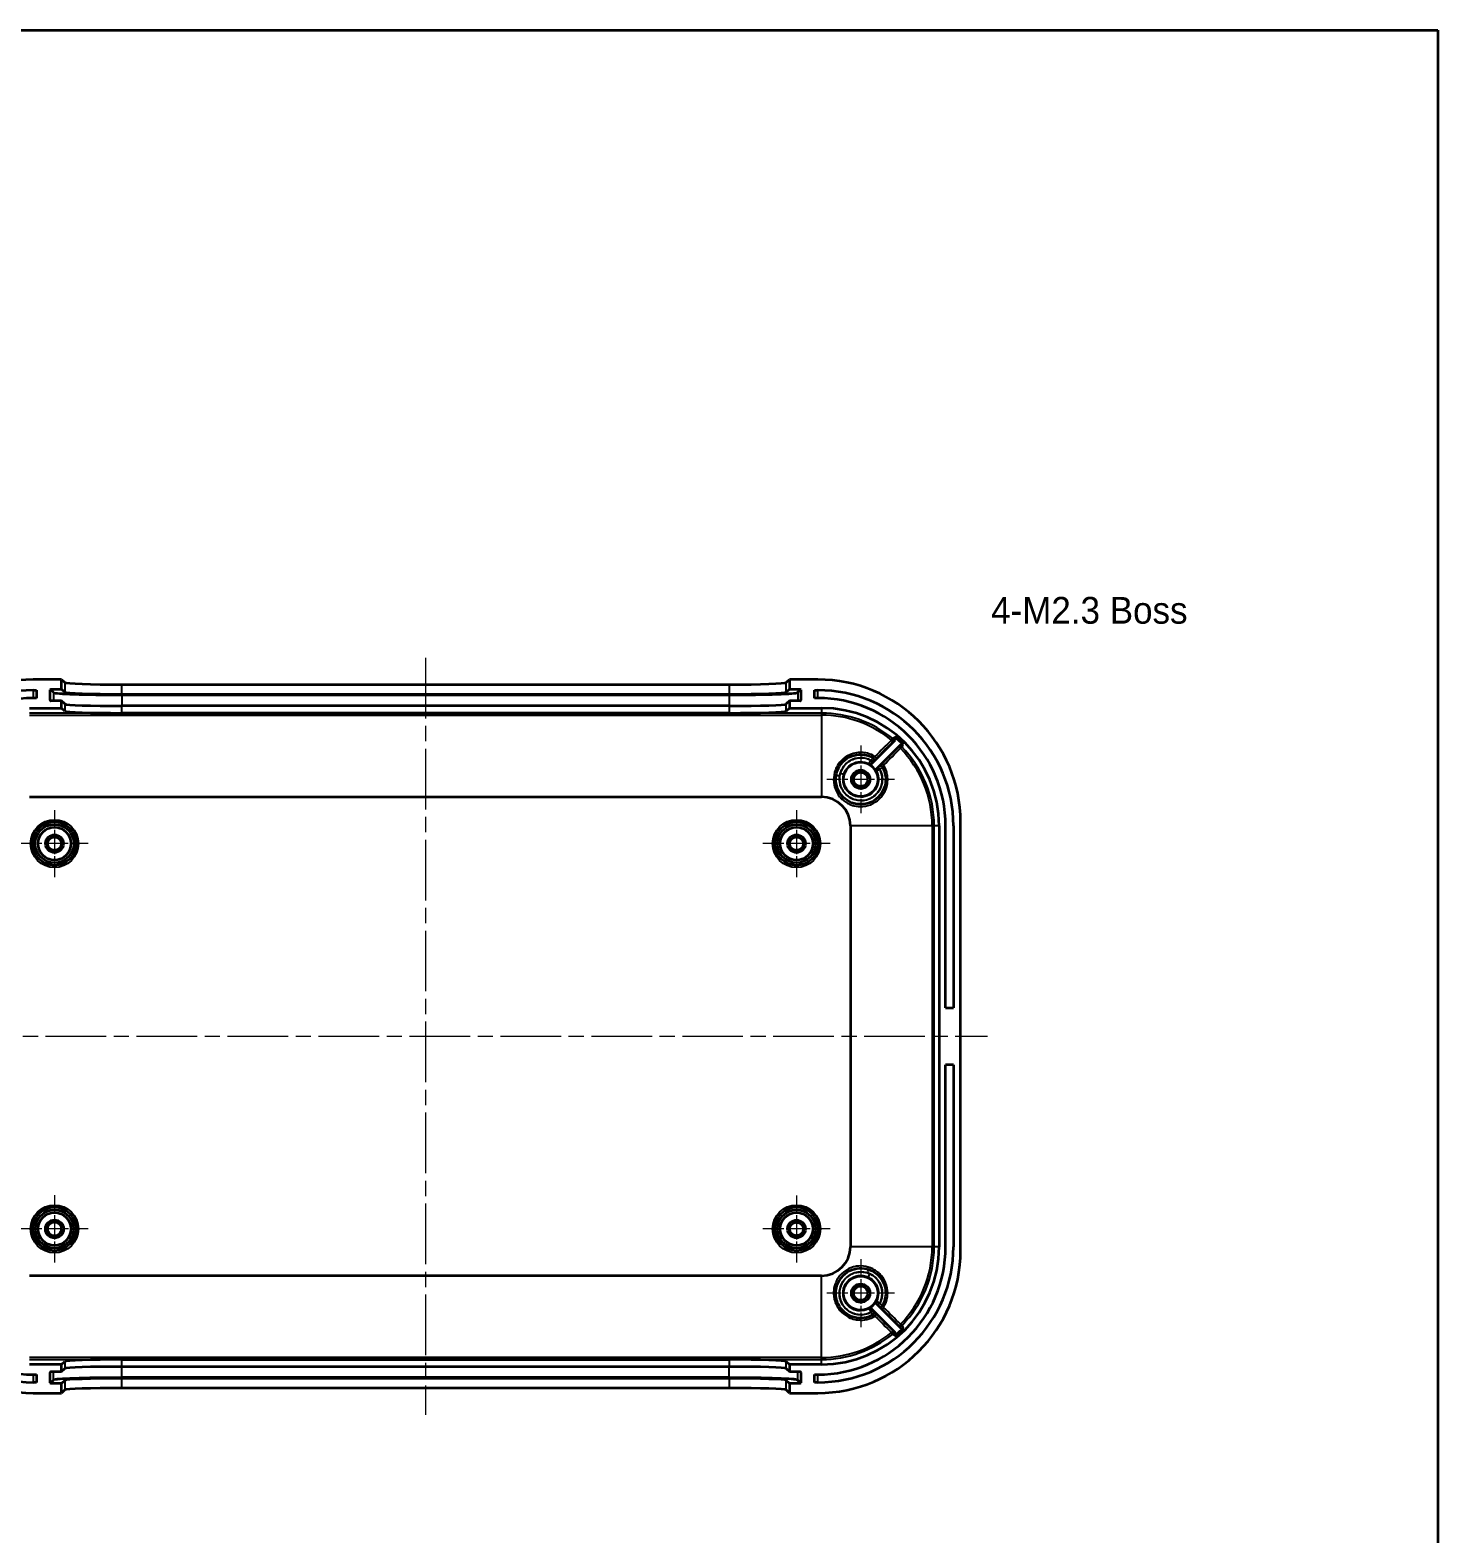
# Model space of a CAD drawing. Header units: millimetres. Extents: x 22 to 2802, y 12 to 434.
# Drawn here: x 1603.9 to 1801.3, y 222.7 to 433.5 of the extents above; entities that cross this region are included whole.
import ezdxf

# ---------------------------------------------------------------- set-up
doc = ezdxf.new("R2010")
doc.units = ezdxf.units.MM
doc.header["$LTSCALE"] = 1.5
doc.linetypes.add('CHAIN', pattern=[0.3543, 0.2362, -0.0295, 0.0591, -0.0295])
for name, color, linetype, lineweight in [('Border (ISO)', 7, 'Continuous', 35), ('Symbol (ISO)', 7, 'Continuous', 18), ('Visible (ISO)', 7, 'Continuous', 35), ('Visible Narrow (ISO)', 7, 'Continuous', 25)]:
    doc.layers.add(name, color=color, linetype=linetype, lineweight=lineweight)
doc.layers.add('Center Mark (ISO)', color=131, linetype='Continuous', lineweight=18, true_color=0x7fffff)
doc.layers.add('Centerline (ISO)', color=131, linetype='Continuous', lineweight=18, true_color=0x7fffff)
doc.styles.add('textstyle147', font='')
doc.styles.get('textstyle147').set_extended_font_data('MS PGothic')

# ---------------------------------------------------------------- blocks, each defined once
blk = doc.blocks.new('図面枠 tk図枠')
at = {"layer": 'Border (ISO)'}
for p, q in [((14.5, 289), (405.5, 289)), ((405.5, 289), (405.5, 8))]:
    blk.add_line(p, q, dxfattribs=at)

msp = doc.modelspace()

# ---------------------------------------------------------------- linework, layer by layer
at = {"layer": 'Center Mark (ISO)', "linetype": 'CHAIN', "ltscale": 7.037547}
for p, q in [((1720.35, 333.24), (1720.35, 323.74)), ((1725.1, 328.49), (1715.6, 328.49)), ((1720.35, 261.24), (1720.35, 251.74)), ((1725.1, 256.49), (1715.6, 256.49))]:
    msp.add_line(p, q, dxfattribs=at)
at = {"layer": 'Center Mark (ISO)', "linetype": 'CHAIN', "ltscale": 6.963467}
for p, q in [((1607.35, 324.19), (1607.35, 314.79)), ((1711.35, 324.19), (1711.35, 314.79)), ((1612.05, 319.49), (1602.65, 319.49)), ((1716.05, 319.49), (1706.65, 319.49)), ((1711.35, 270.19), (1711.35, 260.79)), ((1716.05, 265.49), (1706.65, 265.49))]:
    msp.add_line(p, q, dxfattribs=at)
at = {"layer": 'Center Mark (ISO)', "linetype": 'CHAIN', "ltscale": 6.999409}
for p, q in [((1607.35, 270.22), (1607.35, 260.77)), ((1612.08, 265.49), (1602.63, 265.49))]:
    msp.add_line(p, q, dxfattribs=at)
at = {"layer": 'Centerline (ISO)', "linetype": 'CHAIN', "ltscale": 23.990969}
for p, q in [((1659.35, 345.54), (1659.35, 239.44)), ((1580.6, 292.49), (1738.1, 292.49))]:
    msp.add_line(p, q, dxfattribs=at)
at = {"layer": 'Visible (ISO)'}
for p, q in [((1608.35, 342.49), (1604.35, 342.49)), ((1608.35, 341.14), (1608.35, 342.49)), ((1608.35, 342.49), (1608.78, 342.06)), ((1616.78, 341.79), (1701.93, 341.79)), ((1709.92, 342.06), (1710.35, 342.49)), ((1714.35, 342.49), (1710.35, 342.49)), ((1710.35, 342.49), (1710.35, 341.14)), ((1604.35, 340.99), (1604.85, 340.99)), ((1604.85, 339.89), (1604.35, 339.89)), ((1604.85, 340.99), (1604.85, 339.89)), ((1606.75, 339.59), (1606.75, 341.04)), ((1606.85, 341.14), (1608.35, 341.14)), ((1608.35, 339.49), (1606.86, 339.49)), ((1608.35, 341.14), (1608.78, 340.71)), ((1608.78, 339.06), (1608.35, 339.49)), ((1608.35, 338.49), (1608.35, 339.49)), ((1616.78, 340.44), (1701.93, 340.44)), ((1709.92, 340.71), (1710.35, 341.14)), ((1710.35, 339.49), (1709.92, 339.06)), ((1710.35, 341.14), (1711.85, 341.14)), ((1711.85, 339.49), (1710.35, 339.49)), ((1710.35, 339.49), (1710.35, 338.49)), ((1711.95, 341.04), (1711.95, 339.59)), ((1713.85, 339.89), (1713.85, 340.99)), ((1713.85, 340.99), (1714.35, 340.99)), ((1714.35, 339.89), (1713.85, 339.89)), ((1603.85, 338.49), (1608.35, 338.49)), ((1608.78, 338.06), (1608.35, 338.49)), ((1701.93, 338.79), (1616.78, 338.79)), ((1701.93, 337.79), (1616.78, 337.79)), ((1710.35, 338.49), (1709.92, 338.06)), ((1710.35, 338.49), (1714.85, 338.49)), ((1721.84, 330.69), (1725.16, 334)), ((1725.91, 333.35), (1722.55, 329.98)), ((1603.85, 326.04), (1714.85, 326.04)), ((1734.35, 262.49), (1734.35, 322.49)), ((1718.9, 321.99), (1718.9, 262.99)), ((1731.35, 321.99), (1731.35, 262.99)), ((1732.25, 296.49), (1732.25, 321.99)), ((1733.35, 321.99), (1733.35, 296.49)), ((1732.25, 296.49), (1733.35, 296.49)), ((1733.35, 288.49), (1732.25, 288.49)), ((1732.25, 262.99), (1732.25, 288.49)), ((1733.35, 288.49), (1733.35, 262.99)), ((1714.85, 258.94), (1603.85, 258.94)), ((1725.16, 250.98), (1721.84, 254.29)), ((1722.55, 255), (1725.91, 251.64)), ((1608.35, 246.49), (1608.78, 246.92)), ((1616.78, 247.19), (1701.93, 247.19)), ((1709.92, 246.92), (1710.35, 246.49)), ((1608.35, 246.49), (1603.85, 246.49)), ((1604.35, 245.09), (1604.85, 245.09)), ((1604.85, 245.09), (1604.85, 243.99)), ((1606.75, 243.94), (1606.75, 245.39)), ((1606.86, 245.49), (1608.35, 245.49)), ((1608.35, 245.49), (1608.35, 246.49)), ((1608.35, 245.49), (1608.78, 245.92)), ((1616.78, 246.19), (1701.93, 246.19)), ((1701.93, 244.54), (1616.78, 244.54)), ((1709.92, 245.92), (1710.35, 245.49)), ((1714.85, 246.49), (1710.35, 246.49)), ((1710.35, 246.49), (1710.35, 245.49)), ((1710.35, 245.49), (1711.85, 245.49)), ((1711.95, 245.39), (1711.95, 243.94)), ((1713.85, 243.99), (1713.85, 245.09)), ((1713.85, 245.09), (1714.35, 245.09)), ((1604.85, 243.99), (1604.35, 243.99)), ((1604.35, 242.49), (1608.35, 242.49)), ((1608.35, 243.84), (1606.85, 243.84)), ((1608.78, 244.27), (1608.35, 243.84)), ((1608.35, 242.49), (1608.35, 243.84)), ((1608.78, 242.92), (1608.35, 242.49)), ((1701.93, 243.19), (1616.78, 243.19)), ((1710.35, 243.84), (1709.92, 244.27)), ((1710.35, 242.49), (1709.92, 242.92)), ((1711.85, 243.84), (1710.35, 243.84)), ((1710.35, 243.84), (1710.35, 242.49)), ((1710.35, 242.49), (1714.35, 242.49)), ((1714.35, 243.99), (1713.85, 243.99))]:
    msp.add_line(p, q, dxfattribs=at)
for centre, radius in [((1720.35, 328.49), 2.4), ((1720.35, 328.49), 1.3), ((1720.35, 328.49), 1), ((1607.35, 319.49), 3.05), ((1711.35, 319.49), 3.05), ((1607.35, 319.49), 2.7), ((1607.35, 319.49), 2.3), ((1607.35, 319.49), 1.25), ((1607.35, 319.49), 0.95), ((1711.35, 319.49), 2.68), ((1711.35, 319.49), 2.3), ((1711.35, 319.49), 1.25), ((1711.35, 319.49), 0.95), ((1607.35, 265.49), 3.05), ((1607.35, 265.49), 2.68), ((1607.35, 265.49), 2.3), ((1711.35, 265.49), 3.05), ((1711.35, 265.49), 2.68), ((1711.35, 265.49), 2.3), ((1607.35, 265.49), 1.27), ((1607.35, 265.49), 0.974), ((1711.35, 265.49), 1.25), ((1711.35, 265.49), 0.95), ((1720.35, 256.49), 2.4), ((1720.35, 256.49), 1.3), ((1720.35, 256.49), 1)]:
    msp.add_circle(centre, radius, dxfattribs=at)
for centre, radius, start, end in [((1604.35, 322.49), 20, 90, 180), ((1714.35, 322.49), 20, 0, 90), ((1604.35, 321.99), 19, 90, 180), ((1604.35, 321.99), 17.9, 90, 180), ((1714.35, 321.99), 19, 0, 90), ((1714.35, 321.99), 17.9, 0, 90), ((1714.85, 321.99), 16.5, 0, 90), ((1714.85, 321.99), 16.15, 44.6644, 50.4557), ((1720.35, 328.49), 2.43, 27.9489, 62.0511), ((1714.85, 321.99), 4.05, 0, 90), ((1604.35, 262.49), 20, 180, 270), ((1604.35, 262.99), 19, 180, 270), ((1604.35, 262.99), 17.9, 180, 270), ((1714.35, 262.99), 19, 270, 0), ((1714.35, 262.99), 17.9, 270, 0), ((1714.35, 262.49), 20, 270, 0), ((1714.85, 262.99), 16.5, 270, 0), ((1714.85, 262.99), 4.05, 270, 0), ((1720.35, 256.49), 2.43, 297.9489, 332.0511), ((1714.85, 262.99), 16.15, 309.5443, 315.3356)]:
    msp.add_arc(centre, radius, start, end, dxfattribs=at)
for centre, major_axis, ratio, start_param, end_param in [((1616.78, 342.07), (-8, 0), 0.034921, 0.034986, 1.570796), ((1701.93, 342.07), (-8, 0), 0.034921, 1.570796, 3.106607), ((1606.85, 341.04), (-0.0708, 0.0708), 0.99878, 5.497787, 7.068583), ((1606.85, 339.59), (0.0708, -0.0708), 0.99878, 3.92699, 5.497787), ((1616.78, 340.72), (8, 0), 0.034921, 3.176578, 4.712389), ((1701.93, 340.72), (8, 0), 0.034921, 4.712389, 6.2482), ((1711.85, 341.04), (0.0708, 0.0708), 0.99878, 5.497788, 7.068584), ((1711.85, 339.59), (-0.0708, -0.0708), 0.99878, 0.785399, 2.356195), ((1616.78, 339.07), (-8, 0), 0.034921, 0.034986, 1.570796), ((1616.78, 338.07), (8, 0), 0.034921, 3.176578, 4.712389), ((1701.93, 339.07), (-8, 0), 0.034921, 1.570796, 3.106607), ((1701.93, 338.07), (8, 0), 0.034921, 4.712389, 6.2482), ((1616.78, 246.91), (-8, 0), 0.034921, 4.712389, 6.2482), ((1701.93, 246.91), (-8, 0), 0.034921, 3.176578, 4.712389), ((1606.85, 245.39), (-0.0708, -0.0708), 0.99878, 3.926991, 5.497788), ((1616.78, 245.91), (8, 0), 0.034921, 1.570796, 3.106607), ((1616.78, 244.26), (-8, 0), 0.034921, 4.712389, 6.2482), ((1701.93, 245.91), (8, 0), 0.034921, 0.034986, 1.570796), ((1701.93, 244.26), (-8, 0), 0.034921, 3.176578, 4.712389), ((1711.85, 245.39), (0.0708, -0.0708), 0.99878, 0.785398, 2.356194), ((1606.85, 243.94), (-0.0708, -0.0708), 0.99878, 5.497788, 7.068584), ((1616.78, 242.91), (8, 0), 0.034921, 1.570796, 3.106607), ((1701.93, 242.91), (8, 0), 0.034921, 0.034986, 1.570796), ((1711.85, 243.94), (0.0708, -0.0708), 0.99878, 5.497787, 7.068583)]:
    msp.add_ellipse(centre, major_axis=major_axis, ratio=ratio, start_param=start_param, end_param=end_param, dxfattribs=at)
for points, knots in [([(1725.16, 334), (1725.17, 334.02), (1725.19, 334.04), (1725.21, 334.08), (1725.22, 334.1), (1725.24, 334.16), (1725.25, 334.19), (1725.24, 334.27), (1725.23, 334.3), (1725.21, 334.36), (1725.2, 334.38), (1725.17, 334.41), (1725.15, 334.43), (1725.14, 334.45)], [-0.04994005, -0.04994005, -0.04994005, -0.04994005, -0.04298474, -0.04298474, -0.03602939, -0.03602939, -0.02498346, -0.02498346, -0.01393811, -0.01393811, -0.00696873, -0.00696873, 0, 0, 0, 0]), ([(1726.34, 333.35), (1726.32, 333.36), (1726.31, 333.37), (1726.27, 333.4), (1726.25, 333.41), (1726.2, 333.43), (1726.16, 333.43), (1726.09, 333.43), (1726.05, 333.43), (1726, 333.41), (1725.98, 333.4), (1725.94, 333.37), (1725.93, 333.36), (1725.91, 333.35)], [-0.04727385, -0.04727385, -0.04727385, -0.04727385, -0.04101899, -0.04101899, -0.03476318, -0.03476318, -0.02365145, -0.02365145, -0.01253674, -0.01253674, -0.0062682, -0.0062682, 0, 0, 0, 0]), ([(1723.4, 330.21), (1723.61, 329.83), (1723.91, 328.95), (1723.79, 327.01), (1722.45, 325.39), (1720.53, 324.9), (1719.06, 325.13), (1717.81, 325.94), (1716.72, 327.61), (1716.83, 330.24), (1718.87, 331.93), (1720.8, 332.05), (1721.69, 331.75), (1722.07, 331.54)], [1.2948, 1.2948, 1.2948, 1.2948, 1.436328, 1.594744, 1.911577, 2.069993, 2.228409, 2.386825, 2.545241, 2.862074, 3.178906, 3.337322, 3.4794, 3.4794, 3.4794, 3.4794]), ([(1721.49, 330.64), (1721.52, 330.62), (1721.56, 330.61), (1721.6, 330.6), (1721.64, 330.6), (1721.67, 330.6), (1721.7, 330.61), (1721.71, 330.61), (1721.71, 330.61), (1721.72, 330.62), (1721.74, 330.62), (1721.76, 330.63), (1721.78, 330.64), (1721.81, 330.66), (1721.83, 330.67), (1721.84, 330.69)], [0, 0, 0, 0, 0.01171932, 0.01171932, 0.01171932, 0.0218978, 0.0218978, 0.0218978, 0.02343846, 0.02343846, 0.02343846, 0.03086316, 0.03086316, 0.03086316, 0.03828788, 0.03828788, 0.03828788, 0.03828788]), ([(1722.55, 329.98), (1722.52, 329.96), (1722.5, 329.92), (1722.49, 329.89), (1722.48, 329.87), (1722.47, 329.86), (1722.47, 329.84), (1722.47, 329.82), (1722.46, 329.8), (1722.46, 329.77), (1722.46, 329.75), (1722.47, 329.72), (1722.47, 329.7), (1722.48, 329.68), (1722.49, 329.65), (1722.5, 329.63)], [0, 0, 0, 0, 0.01171932, 0.01171932, 0.01171932, 0.01641929, 0.01641929, 0.01641929, 0.02343844, 0.02343844, 0.02343844, 0.03086315, 0.03086315, 0.03086315, 0.03828788, 0.03828788, 0.03828788, 0.03828788]), ([(1722.07, 253.44), (1721.69, 253.23), (1720.81, 252.93), (1718.87, 253.05), (1717.11, 254.51), (1716.75, 256.5), (1717.08, 257.93), (1717.81, 259.04), (1719.47, 260.13), (1722.11, 260.01), (1723.79, 257.97), (1723.91, 256.04), (1723.61, 255.15), (1723.4, 254.77)], [1.302681, 1.302681, 1.302681, 1.302681, 1.444755, 1.603171, 1.920003, 2.131225, 2.236835, 2.395251, 2.553667, 2.870499, 3.187332, 3.345748, 3.487277, 3.487277, 3.487277, 3.487277]), ([(1722.5, 255.35), (1722.48, 255.32), (1722.47, 255.28), (1722.46, 255.24), (1722.46, 255.21), (1722.46, 255.18), (1722.47, 255.14), (1722.47, 255.14), (1722.47, 255.13), (1722.48, 255.13), (1722.48, 255.1), (1722.49, 255.08), (1722.5, 255.06), (1722.52, 255.04), (1722.53, 255.02), (1722.55, 255)], [0, 0, 0, 0, 0.01171932, 0.01171932, 0.01171932, 0.0218978, 0.0218978, 0.0218978, 0.02343846, 0.02343846, 0.02343846, 0.03086316, 0.03086316, 0.03086316, 0.03828788, 0.03828788, 0.03828788, 0.03828788]), ([(1721.84, 254.29), (1721.82, 254.32), (1721.78, 254.34), (1721.75, 254.36), (1721.73, 254.37), (1721.72, 254.37), (1721.7, 254.37), (1721.68, 254.38), (1721.66, 254.38), (1721.63, 254.38), (1721.61, 254.38), (1721.58, 254.38), (1721.56, 254.37), (1721.54, 254.37), (1721.51, 254.36), (1721.49, 254.35)], [0, 0, 0, 0, 0.01171932, 0.01171932, 0.01171932, 0.01641929, 0.01641929, 0.01641929, 0.02343844, 0.02343844, 0.02343844, 0.03086315, 0.03086315, 0.03086315, 0.03828788, 0.03828788, 0.03828788, 0.03828788]), ([(1725.14, 250.54), (1725.15, 250.55), (1725.17, 250.57), (1725.2, 250.61), (1725.21, 250.63), (1725.23, 250.68), (1725.24, 250.72), (1725.25, 250.79), (1725.24, 250.83), (1725.22, 250.89), (1725.21, 250.91), (1725.19, 250.95), (1725.17, 250.97), (1725.16, 250.98)], [0, 0, 0, 0, 0.00695868, 0.00695868, 0.01391803, 0.01391803, 0.02496369, 0.02496369, 0.03601207, 0.03601207, 0.04298148, 0.04298148, 0.04995089, 0.04995089, 0.04995089, 0.04995089]), ([(1725.91, 251.64), (1725.93, 251.62), (1725.94, 251.61), (1725.98, 251.59), (1726, 251.58), (1726.05, 251.56), (1726.09, 251.55), (1726.16, 251.55), (1726.2, 251.56), (1726.25, 251.58), (1726.27, 251.59), (1726.31, 251.61), (1726.32, 251.62), (1726.34, 251.64)], [0, 0, 0, 0, 0.00625447, 0.00625447, 0.0125093, 0.0125093, 0.02362606, 0.02362606, 0.03474236, 0.03474236, 0.04101365, 0.04101365, 0.04728401, 0.04728401, 0.04728401, 0.04728401])]:
    msp.add_open_spline(points, degree=3, knots=knots, dxfattribs=at)
at = {"layer": 'Visible Narrow (ISO)'}
for p, q in [((1608.78, 342.06), (1608.78, 340.71)), ((1616.78, 340.44), (1616.78, 341.79)), ((1701.93, 341.79), (1701.93, 340.44)), ((1709.92, 340.71), (1709.92, 342.06)), ((1604.35, 340.99), (1604.35, 339.89)), ((1606.75, 341.04), (1607.19, 340.61)), ((1606.86, 339.49), (1606.75, 339.59)), ((1607.28, 340.71), (1606.85, 341.14)), ((1607.19, 340.61), (1607.19, 339.49)), ((1616.78, 340.29), (1616.78, 340.39)), ((1701.93, 340.39), (1616.78, 340.39)), ((1616.78, 340.29), (1616.78, 338.84)), ((1616.78, 340.29), (1701.93, 340.29)), ((1701.93, 340.29), (1701.93, 340.39)), ((1701.93, 340.29), (1701.93, 338.84)), ((1711.85, 341.14), (1711.42, 340.71)), ((1711.52, 340.61), (1711.95, 341.04)), ((1711.52, 340.61), (1711.52, 339.49)), ((1711.95, 339.59), (1711.85, 339.49)), ((1714.35, 339.89), (1714.35, 340.99)), ((1714.85, 337.78), (1603.85, 337.78)), ((1603.85, 337.51), (1714.85, 337.51)), ((1608.78, 339.06), (1608.78, 338.06)), ((1616.78, 338.84), (1616.78, 338.79)), ((1701.93, 338.84), (1616.78, 338.84)), ((1616.78, 337.79), (1616.78, 338.79)), ((1701.93, 338.84), (1701.93, 338.79)), ((1701.93, 338.79), (1701.93, 337.79)), ((1709.92, 338.06), (1709.92, 339.06)), ((1714.85, 338.49), (1714.85, 337.78)), ((1714.85, 337.78), (1714.85, 337.51)), ((1714.85, 337.51), (1714.85, 326.04)), ((1725.7, 333.05), (1723.33, 330.69)), ((1724.84, 334.23), (1724.66, 334.01)), ((1725.93, 332.86), (1726.12, 333.05)), ((1721.8, 331.16), (1721.79, 331.15)), ((1721.99, 330.92), (1722, 330.93)), ((1722.14, 331.07), (1722.14, 331.07)), ((1722.79, 330.14), (1722.78, 330.13)), ((1722.93, 330.28), (1722.93, 330.28)), ((1723.01, 329.93), (1723.02, 329.94)), ((1730.37, 321.99), (1718.9, 321.99)), ((1730.64, 321.99), (1730.37, 321.99)), ((1730.37, 321.99), (1730.37, 262.99)), ((1730.64, 262.99), (1730.64, 321.99)), ((1731.35, 321.99), (1730.64, 321.99)), ((1730.37, 262.99), (1718.9, 262.99)), ((1730.64, 262.99), (1730.37, 262.99)), ((1731.35, 262.99), (1730.64, 262.99)), ((1714.85, 247.48), (1714.85, 258.94)), ((1723.02, 255.04), (1723.01, 255.05)), ((1721.79, 253.83), (1721.8, 253.82)), ((1722, 254.05), (1721.99, 254.06)), ((1722.14, 253.92), (1722.14, 253.92)), ((1722.78, 254.85), (1722.79, 254.85)), ((1722.93, 254.71), (1722.93, 254.71)), ((1723.33, 254.3), (1725.7, 251.93)), ((1724.66, 250.97), (1724.84, 250.76)), ((1726.12, 251.93), (1725.93, 252.13)), ((1714.85, 247.48), (1603.85, 247.48)), ((1603.85, 247.2), (1714.85, 247.2)), ((1608.78, 246.92), (1608.78, 245.92)), ((1616.78, 246.19), (1616.78, 247.19)), ((1701.93, 247.19), (1701.93, 246.19)), ((1709.92, 245.92), (1709.92, 246.92)), ((1714.85, 247.2), (1714.85, 247.48)), ((1714.85, 246.49), (1714.85, 247.2)), ((1604.35, 245.09), (1604.35, 243.99)), ((1606.75, 245.39), (1606.86, 245.49)), ((1607.19, 244.37), (1607.19, 245.49)), ((1616.78, 246.19), (1616.78, 246.15)), ((1616.78, 246.15), (1701.93, 246.15)), ((1616.78, 244.7), (1616.78, 246.15)), ((1616.78, 244.59), (1616.78, 244.7)), ((1701.93, 244.7), (1616.78, 244.7)), ((1616.78, 244.59), (1701.93, 244.59)), ((1616.78, 243.19), (1616.78, 244.54)), ((1701.93, 246.19), (1701.93, 246.15)), ((1701.93, 244.7), (1701.93, 246.15)), ((1701.93, 244.59), (1701.93, 244.7)), ((1701.93, 244.54), (1701.93, 243.19)), ((1711.52, 244.37), (1711.52, 245.49)), ((1711.85, 245.49), (1711.95, 245.39)), ((1714.35, 243.99), (1714.35, 245.09)), ((1607.19, 244.37), (1606.75, 243.94)), ((1606.85, 243.84), (1607.28, 244.27)), ((1608.78, 244.27), (1608.78, 242.92)), ((1709.92, 242.92), (1709.92, 244.27)), ((1711.42, 244.27), (1711.85, 243.84)), ((1711.95, 243.94), (1711.52, 244.37))]:
    msp.add_line(p, q, dxfattribs=at)
for centre, radius in [((1607.35, 319.49), 3.35), ((1711.35, 319.49), 3.35), ((1607.35, 319.49), 2.33), ((1711.35, 319.49), 2.33), ((1607.35, 265.49), 3.35), ((1607.35, 265.49), 2.33), ((1711.35, 265.49), 3.35), ((1711.35, 265.49), 2.33)]:
    msp.add_circle(centre, radius, dxfattribs=at)
for centre, radius, start, end in [((1714.85, 321.99), 15.79, 50.7843, 90), ((1714.85, 321.99), 15.51, 50.7843, 90), ((1714.85, 321.99), 15.79, 0, 44.4565), ((1714.85, 321.99), 15.51, 0, 44.4565), ((1714.85, 262.99), 15.51, 315.5435, 0), ((1714.85, 262.99), 15.79, 315.5435, 0), ((1714.85, 262.99), 15.51, 270, 309.2157), ((1714.85, 262.99), 15.79, 270, 309.2157)]:
    msp.add_arc(centre, radius, start, end, dxfattribs=at)
for centre, major_axis, ratio, start_param, end_param in [((1607.28, 340.61), (0.0706, 0.0708), 0.99878, 0.784875, 2.355672), ((1616.78, 340.62), (-9.6, 0), 0.034899, 0.034964, 1.570796), ((1616.78, 340.72), (-9.5, 0), 0.034899, 0.034964, 1.570796), ((1701.93, 340.72), (9.5, 0), 0.034899, 4.712389, 6.248221), ((1701.93, 340.62), (9.6, 0), 0.034899, 4.712389, 6.248221), ((1711.42, 340.61), (-0.0706, 0.0708), 0.99878, 3.927514, 5.49831), ((1616.78, 339.17), (-9.6, 0), 0.034899, 0.713393, 1.570796), ((1701.93, 339.17), (-9.6, 0), 0.034899, 1.570796, 2.428199), ((1724.65, 333.99), (0.212, -0.212), 0.076056, 0.005251, 1.578531), ((1724.65, 333.99), (0.179, -0.241), 0.999352, 0.146005, 1.81751), ((1725.91, 332.84), (-0.241, 0.178), 0.999375, 4.554383, 6.134477), ((1725.91, 332.84), (-0.212, 0.212), 0.076442, 4.711633, 6.277934), ((1721.78, 331.14), (0.212, -0.212), 0.075728, 0.005251, 1.581277), ((1721.79, 331.14), (0.212, -0.212), 0.07573, 0.005251, 1.581262), ((1721.93, 331.28), (0.147, 0.261), 0.999985, 4.440786, 6.282508), ((1721.92, 331.28), (0.147, 0.261), 0.999985, 6.094379, 6.277353), ((1721.92, 331.28), (0.147, 0.261), 0.999985, 4.440342, 5.77438), ((1722.33, 331.68), (0.212, -0.212), 0.07582, 0.005251, 1.580584), ((1717.38, 328.91), (-0.495, 0.069), 0.074758, 4.696366, 6.19275), ((1717.46, 329.27), (0.483, -0.129), 0.076185, 0.005251, 1.56447), ((1721.62, 330.98), (-0.212, -0.212), 0.999994, 0.313536, 1.570796), ((1722.84, 329.76), (-0.212, -0.212), 0.999994, 4.712389, 5.969638), ((1723, 329.92), (-0.212, 0.212), 0.076439, 4.711323, 6.277934), ((1723, 329.93), (-0.212, 0.212), 0.076439, 4.711324, 6.277934), ((1723.14, 330.06), (0.261, 0.147), 0.999985, 0.511142, 1.842856), ((1723.14, 330.07), (0.261, 0.147), 0.999985, 0.00082, 1.842415), ((1723.54, 330.47), (-0.212, 0.212), 0.07644, 4.711425, 6.277934), ((1723.14, 330.06), (0.261, 0.147), 0.999985, 0.005937, 0.187053), ((1721.26, 259.35), (0.15, 0.477), 0.074758, 4.696366, 6.283185), ((1721.59, 259.21), (-0.208, -0.455), 0.076185, 0.005251, 1.56447), ((1722.84, 255.22), (-0.212, 0.212), 0.999994, 0.313548, 1.570796), ((1723, 255.07), (-0.212, -0.212), 0.076439, 0.005251, 1.571862), ((1723, 255.06), (-0.212, -0.212), 0.076439, 0.005251, 1.571852), ((1721.62, 254.01), (-0.212, 0.212), 0.999994, 4.712389, 5.96965), ((1721.78, 253.85), (0.212, 0.212), 0.075728, 4.701908, 6.277934), ((1721.79, 253.84), (0.212, 0.212), 0.07573, 4.701919, 6.277934), ((1721.93, 253.71), (0.147, -0.261), 0.999985, 0.000638, 1.842399), ((1721.92, 253.7), (0.147, -0.261), 0.999985, 0.005792, 0.188806), ((1721.92, 253.7), (0.147, -0.261), 0.999985, 0.508805, 1.842843), ((1722.33, 253.3), (0.212, 0.212), 0.07582, 4.702601, 6.277934), ((1723.14, 254.92), (0.261, -0.147), 0.999985, 4.440771, 6.282246), ((1723.14, 254.92), (0.261, -0.147), 0.999985, 4.440329, 5.772043), ((1723.54, 254.51), (-0.212, -0.212), 0.07644, 0.005251, 1.571761), ((1723.14, 254.92), (0.261, -0.147), 0.999985, 6.096132, 6.277127), ((1724.65, 250.99), (0.212, 0.212), 0.076056, 4.704654, 6.277934), ((1724.65, 250.99), (0.179, 0.241), 0.999352, 4.465675, 6.13718), ((1725.91, 252.14), (-0.212, -0.212), 0.076442, 0.005251, 1.571552), ((1725.91, 252.14), (-0.241, -0.178), 0.999375, 0.148708, 1.728802), ((1616.78, 244.36), (-9.6, 0), 0.034899, 4.712389, 6.248221), ((1616.78, 244.26), (-9.5, 0), 0.034899, 4.712389, 6.248221), ((1616.78, 245.81), (9.6, 0), 0.034899, 1.570796, 2.428199), ((1701.93, 245.81), (9.6, 0), 0.034899, 0.713393, 1.570796), ((1701.93, 244.36), (9.6, 0), 0.034899, 0.034964, 1.570796), ((1701.93, 244.26), (9.5, 0), 0.034899, 0.034964, 1.570796), ((1607.28, 244.37), (-0.0706, 0.0708), 0.99878, 0.785921, 2.356717), ((1711.42, 244.37), (0.0706, 0.0708), 0.99878, 3.926468, 5.497264)]:
    msp.add_ellipse(centre, major_axis=major_axis, ratio=ratio, start_param=start_param, end_param=end_param, dxfattribs=at)
for points in [[(1724.66, 334.01), (1723.89, 333.24), (1723.12, 332.47), (1722.35, 331.7)], [(1722.54, 331.47), (1723.32, 332.24), (1724.09, 333.01), (1724.86, 333.78)], [(1725.14, 334.45), (1725.04, 334.37), (1724.94, 334.3), (1724.84, 334.23)], [(1724.86, 333.78), (1724.96, 333.86), (1725.06, 333.93), (1725.16, 334)], [(1725.91, 333.35), (1725.84, 333.25), (1725.77, 333.15), (1725.7, 333.05)], [(1726.12, 333.05), (1726.2, 333.15), (1726.27, 333.25), (1726.34, 333.35)], [(1721.83, 330.76), (1721.83, 330.76), (1721.87, 330.8), (1721.95, 330.88), (1721.99, 330.92)], [(1723.56, 330.49), (1724.35, 331.28), (1725.14, 332.07), (1725.93, 332.86)], [(1717.48, 329.3), (1717.33, 328.77), (1717.35, 327.61), (1718.3, 326.15), (1719.88, 325.41), (1721.59, 325.6), (1722.94, 326.68), (1723.52, 328.31), (1723.28, 329.44), (1723.01, 329.93)], [(1721.48, 330.71), (1721.49, 330.68), (1721.49, 330.66), (1721.49, 330.64)], [(1721.84, 330.69), (1721.84, 330.71), (1721.84, 330.74), (1721.83, 330.76)], [(1722.5, 329.63), (1722.52, 329.63), (1722.54, 329.63), (1722.57, 329.62)], [(1722.62, 329.97), (1722.6, 329.98), (1722.57, 329.98), (1722.55, 329.98)], [(1722.78, 330.13), (1722.74, 330.09), (1722.66, 330.01), (1722.62, 329.97), (1722.62, 329.97)], [(1722.57, 255.36), (1722.54, 255.36), (1722.52, 255.36), (1722.5, 255.35)], [(1722.55, 255), (1722.57, 255.01), (1722.6, 255.01), (1722.62, 255.01)], [(1722.62, 255.01), (1722.62, 255.01), (1722.66, 254.98), (1722.74, 254.89), (1722.78, 254.85)], [(1721.49, 254.35), (1721.49, 254.32), (1721.49, 254.3), (1721.48, 254.28)], [(1721.83, 254.22), (1721.84, 254.25), (1721.84, 254.27), (1721.84, 254.29)], [(1721.99, 254.06), (1721.95, 254.1), (1721.87, 254.18), (1721.83, 254.22), (1721.83, 254.22)], [(1722.35, 253.28), (1723.12, 252.51), (1723.89, 251.74), (1724.66, 250.97)], [(1724.86, 251.2), (1724.09, 251.97), (1723.32, 252.74), (1722.54, 253.51)], [(1725.93, 252.13), (1725.14, 252.92), (1724.35, 253.71), (1723.56, 254.5)], [(1725.16, 250.98), (1725.06, 251.06), (1724.96, 251.13), (1724.86, 251.2)], [(1725.7, 251.93), (1725.77, 251.83), (1725.84, 251.74), (1725.91, 251.64)], [(1726.34, 251.64), (1726.27, 251.74), (1726.2, 251.84), (1726.12, 251.93)], [(1724.84, 250.76), (1724.94, 250.69), (1725.04, 250.61), (1725.14, 250.54)]]:
    msp.add_open_spline(points, degree=3, dxfattribs=at)
for points, knots in [([(1722.35, 331.7), (1722.14, 331.83), (1721.92, 331.94), (1721.43, 332.12), (1721.15, 332.19), (1720.66, 332.26), (1720.45, 332.28), (1719.92, 332.26), (1719.61, 332.21), (1719.14, 332.08), (1718.98, 332.02), (1718.36, 331.75), (1717.95, 331.46), (1717.34, 330.82), (1717.12, 330.51), (1716.89, 330.06), (1716.84, 329.95), (1716.63, 329.38), (1716.54, 328.9), (1716.56, 327.96), (1716.64, 327.52), (1716.81, 327.09), (1716.81, 327.08), (1716.92, 326.81), (1717.04, 326.57), (1717.32, 326.15), (1717.47, 325.98), (1717.63, 325.81), (1717.64, 325.8), (1717.8, 325.64), (1717.95, 325.51), (1718.29, 325.26), (1718.49, 325.15), (1718.78, 325.01), (1718.87, 324.97), (1719.12, 324.87), (1719.28, 324.83), (1719.79, 324.7), (1720.15, 324.67), (1720.56, 324.69), (1720.61, 324.69), (1721.14, 324.74), (1721.61, 324.87), (1722.05, 325.1), (1722.07, 325.11), (1722.51, 325.34), (1722.89, 325.64), (1723.49, 326.34), (1723.73, 326.73), (1723.93, 327.25), (1723.96, 327.35), (1724.08, 327.77), (1724.13, 328.1), (1724.14, 328.63), (1724.12, 328.82), (1724.06, 329.24), (1724.01, 329.46), (1723.85, 329.96), (1723.72, 330.23), (1723.56, 330.49)], [-3.495738, -3.495738, -3.495738, -3.495738, -3.422475, -3.422475, -3.337333, -3.337333, -3.273572, -3.273572, -3.178895, -3.178895, -3.126992, -3.126992, -2.977402, -2.977402, -2.862036, -2.862036, -2.826348, -2.826348, -2.679961, -2.679961, -2.545236, -2.545236, -2.541575, -2.541575, -2.458948, -2.458948, -2.391044, -2.391044, -2.386787, -2.386787, -2.326272, -2.326272, -2.258989, -2.258989, -2.228399, -2.228399, -2.17875, -2.17875, -2.070036, -2.070036, -2.055097, -2.055097, -1.911579, -1.911579, -1.905007, -1.905007, -1.762478, -1.762478, -1.62586, -1.62586, -1.594818, -1.594818, -1.49472, -1.49472, -1.436267, -1.436267, -1.368677, -1.368677, -1.277912, -1.277912, -1.277912, -1.277912]), ([(1717.39, 328.95), (1717.51, 329.77), (1717.99, 330.54), (1718.68, 331), (1719.14, 331.32), (1719.69, 331.5), (1720.24, 331.52), (1720.78, 331.54), (1721.33, 331.42), (1721.8, 331.16)], [-2.1237525, -2.1237525, -2.1237525, -2.1237525, -1.8419766, -1.8419766, -1.8419766, -1.654126, -1.654126, -1.654126, -1.4724483, -1.4724483, -1.4724483, -1.4724483]), ([(1721.79, 331.15), (1721.34, 331.4), (1720.3, 331.65), (1718.51, 331.14), (1717.68, 330.04), (1717.48, 329.3)], [-0.43274, -0.43274, -0.43274, -0.43274, -0.3091, -0.18546, 0, 0, 0, 0]), ([(1717.95, 329.14), (1718.11, 329.75), (1718.53, 330.3), (1719.08, 330.63), (1719.45, 330.85), (1719.87, 330.97), (1720.3, 330.98), (1720.71, 330.99), (1721.12, 330.89), (1721.48, 330.71)], [0, 0, 0, 0, 0.18546, 0.18546, 0.18546, 0.3091, 0.3091, 0.3091, 0.4274709, 0.4274709, 0.4274709, 0.4274709]), ([(1721.79, 331.15), (1721.71, 331.04), (1721.64, 330.93), (1721.58, 330.85), (1721.52, 330.76), (1721.48, 330.71), (1721.48, 330.71)], [-0.03357861, -0.03357861, -0.03357861, -0.03357861, -0.01678931, -0.01678931, -0.01678931, -0.00007539, -0.00007539, -0.00007539, -0.00007539]), ([(1722.07, 331.54), (1722.07, 331.54), (1722.06, 331.53), (1722.04, 331.5), (1722.03, 331.48), (1722.01, 331.46), (1721.99, 331.43), (1721.94, 331.36), (1721.87, 331.26), (1721.8, 331.16)], [-0.03018933, -0.03018933, -0.03018933, -0.03018933, -0.02181169, -0.02181169, -0.02181169, -0.0154649, -0.0154649, -0.0154649, 0, 0, 0, 0]), ([(1722, 330.93), (1722.03, 330.97), (1722.08, 331.02), (1722.13, 331.06), (1722.14, 331.07), (1722.14, 331.07)], [0, 0, 0, 0, 0.01526819, 0.02181169, 0.03053637, 0.03053637, 0.03053637, 0.03053637]), ([(1722.35, 331.7), (1722.28, 331.66), (1722.17, 331.59), (1722.09, 331.55), (1722.07, 331.54), (1722.07, 331.54)], [0, 0, 0, 0, 0.04556664, 0.07160472, 0.09113309, 0.09113309, 0.09113309, 0.09113309]), ([(1722.14, 331.07), (1722.14, 331.07), (1722.16, 331.08), (1722.27, 331.2), (1722.44, 331.36), (1722.54, 331.47)], [-0.09113328, -0.09113328, -0.09113328, -0.09113328, -0.07160472, -0.04556664, 0, 0, 0, 0]), ([(1723.02, 329.94), (1723.15, 329.71), (1723.24, 329.46), (1723.3, 329.2), (1723.36, 328.94), (1723.39, 328.69), (1723.38, 328.43), (1723.38, 328.29), (1723.37, 328.16), (1723.34, 328.03), (1723.28, 327.64), (1723.14, 327.26), (1722.93, 326.93), (1722.93, 326.92), (1722.92, 326.9), (1722.91, 326.89), (1722.71, 326.57), (1722.44, 326.3), (1722.14, 326.08), (1722, 325.98), (1721.86, 325.89), (1721.71, 325.82), (1721.51, 325.72), (1721.3, 325.65), (1721.08, 325.59), (1720.77, 325.52), (1720.45, 325.5), (1720.13, 325.52), (1720.07, 325.53), (1720, 325.54), (1719.93, 325.55), (1719.55, 325.61), (1719.18, 325.74), (1718.85, 325.94), (1718.77, 325.99), (1718.69, 326.04), (1718.62, 326.09), (1718.38, 326.27), (1718.16, 326.48), (1717.98, 326.72), (1717.83, 326.91), (1717.71, 327.13), (1717.61, 327.35), (1717.55, 327.49), (1717.5, 327.63), (1717.46, 327.78), (1717.36, 328.16), (1717.34, 328.56), (1717.39, 328.95)], [-1.276227, -1.276227, -1.276227, -1.276227, -1.186338, -1.186338, -1.186338, -1.099374, -1.099374, -1.099374, -1.054045, -1.054045, -1.054045, -0.921479, -0.921479, -0.921479, -0.916127, -0.916127, -0.916127, -0.78899, -0.78899, -0.78899, -0.732896, -0.732896, -0.732896, -0.657126, -0.657126, -0.657126, -0.549689, -0.549689, -0.549689, -0.526436, -0.526436, -0.526436, -0.396488, -0.396488, -0.396488, -0.366448, -0.366448, -0.366448, -0.26533, -0.26533, -0.26533, -0.183243, -0.183243, -0.183243, -0.132692, -0.132692, -0.132692, 0, 0, 0, 0]), ([(1722.57, 329.62), (1722.77, 329.23), (1722.86, 328.78), (1722.84, 328.33), (1722.81, 327.87), (1722.65, 327.42), (1722.38, 327.04), (1722.11, 326.67), (1721.73, 326.37), (1721.31, 326.19), (1720.88, 326.02), (1720.41, 325.96), (1719.95, 326.03), (1719.49, 326.11), (1719.06, 326.31), (1718.71, 326.62), (1718.36, 326.92), (1718.1, 327.33), (1717.97, 327.77), (1717.84, 328.21), (1717.83, 328.69), (1717.95, 329.14)], [0.5776971, 0.5776971, 0.5776971, 0.5776971, 0.7062108, 0.7062108, 0.7062108, 0.8398374, 0.8398374, 0.8398374, 0.973464, 0.973464, 0.973464, 1.1070907, 1.1070907, 1.1070907, 1.2407173, 1.2407173, 1.2407173, 1.3743439, 1.3743439, 1.3743439, 1.5079706, 1.5079706, 1.5079706, 1.5079706]), ([(1722.57, 329.62), (1722.57, 329.63), (1722.62, 329.66), (1722.7, 329.72), (1722.79, 329.78), (1722.9, 329.86), (1723.01, 329.93)], [-0.0334343, -0.0334343, -0.0334343, -0.0334343, -0.01700112, -0.01700112, -0.01700112, 0, 0, 0, 0]), ([(1722.93, 330.28), (1722.93, 330.28), (1722.92, 330.27), (1722.88, 330.23), (1722.83, 330.17), (1722.79, 330.14)], [0, 0, 0, 0, 0.00655854, 0.01530326, 0.03060652, 0.03060652, 0.03060652, 0.03060652]), ([(1723.33, 330.69), (1723.22, 330.58), (1723.08, 330.43), (1722.95, 330.3), (1722.93, 330.28), (1722.93, 330.28)], [-0.09130278, -0.09130278, -0.09130278, -0.09130278, -0.04565139, -0.02608651, 0, 0, 0, 0]), ([(1723.02, 329.94), (1723.12, 330.01), (1723.22, 330.08), (1723.29, 330.13), (1723.33, 330.16), (1723.36, 330.18), (1723.38, 330.2), (1723.39, 330.21), (1723.4, 330.21), (1723.4, 330.21)], [-0.03060652, -0.03060652, -0.03060652, -0.03060652, -0.01530326, -0.01530326, -0.01530326, -0.00655854, -0.00655854, -0.00655854, -0.00031786, -0.00031786, -0.00031786, -0.00031786]), ([(1723.4, 330.21), (1723.4, 330.21), (1723.4, 330.23), (1723.41, 330.24), (1723.42, 330.26), (1723.43, 330.28), (1723.44, 330.3), (1723.47, 330.35), (1723.51, 330.42), (1723.56, 330.49)], [0, 0, 0, 0, 0.02608651, 0.02608651, 0.02608651, 0.04526953, 0.04526953, 0.04526953, 0.09130278, 0.09130278, 0.09130278, 0.09130278]), ([(1723.56, 254.5), (1723.84, 254.94), (1724.02, 255.45), (1724.09, 255.97), (1724.1, 256.04), (1724.11, 256.1), (1724.12, 256.17), (1724.16, 256.63), (1724.12, 257.09), (1723.99, 257.54), (1723.98, 257.56), (1723.97, 257.59), (1723.96, 257.62), (1723.82, 258.1), (1723.57, 258.54), (1723.26, 258.92), (1722.94, 259.31), (1722.54, 259.63), (1722.09, 259.87), (1722.07, 259.88), (1722.05, 259.89), (1722.03, 259.9), (1721.62, 260.11), (1721.17, 260.23), (1720.72, 260.28), (1720.29, 260.32), (1719.86, 260.29), (1719.44, 260.2), (1719.28, 260.16), (1719.12, 260.11), (1718.97, 260.05), (1718.87, 260.02), (1718.78, 259.97), (1718.69, 259.93), (1718.49, 259.83), (1718.29, 259.72), (1718.11, 259.59), (1717.95, 259.47), (1717.8, 259.34), (1717.65, 259.2), (1717.5, 259.04), (1717.35, 258.87), (1717.23, 258.69), (1717.07, 258.47), (1716.94, 258.23), (1716.84, 257.98), (1716.83, 257.95), (1716.81, 257.92), (1716.8, 257.89), (1716.67, 257.56), (1716.59, 257.21), (1716.56, 256.86), (1716.56, 256.83), (1716.56, 256.8), (1716.55, 256.76), (1716.52, 256.27), (1716.59, 255.76), (1716.75, 255.29), (1716.8, 255.13), (1716.87, 254.97), (1716.95, 254.82), (1717.08, 254.55), (1717.25, 254.3), (1717.44, 254.07), (1717.74, 253.72), (1718.09, 253.43), (1718.49, 253.2), (1718.74, 253.06), (1719.02, 252.94), (1719.31, 252.86), (1719.44, 252.82), (1719.57, 252.79), (1719.71, 252.77), (1720.09, 252.7), (1720.49, 252.7), (1720.87, 252.75), (1720.98, 252.77), (1721.09, 252.79), (1721.2, 252.81), (1721.61, 252.91), (1721.99, 253.07), (1722.35, 253.28)], [-3.504164, -3.504164, -3.504164, -3.504164, -3.345769, -3.345769, -3.345769, -3.325661, -3.325661, -3.325661, -3.187312, -3.187312, -3.187312, -3.178571, -3.178571, -3.178571, -3.028718, -3.028718, -3.028718, -2.877558, -2.877558, -2.877558, -2.870453, -2.870453, -2.870453, -2.732247, -2.732247, -2.732247, -2.603378, -2.603378, -2.603378, -2.553637, -2.553637, -2.553637, -2.523129, -2.523129, -2.523129, -2.455843, -2.455843, -2.455843, -2.395165, -2.395165, -2.395165, -2.328105, -2.328105, -2.328105, -2.247217, -2.247217, -2.247217, -2.236771, -2.236771, -2.236771, -2.13122, -2.13122, -2.13122, -2.121122, -2.121122, -2.121122, -1.971319, -1.971319, -1.971319, -1.919915, -1.919915, -1.919915, -1.829, -1.829, -1.829, -1.692564, -1.692564, -1.692564, -1.603196, -1.603196, -1.603196, -1.561602, -1.561602, -1.561602, -1.444627, -1.444627, -1.444627, -1.410849, -1.410849, -1.410849, -1.286339, -1.286339, -1.286339, -1.286339]), ([(1721.63, 259.19), (1721.1, 259.43), (1719.91, 259.6), (1718.26, 258.82), (1717.31, 257.26), (1717.36, 255.6), (1718.12, 254.34), (1719.11, 253.67), (1720.39, 253.37), (1721.28, 253.55), (1721.79, 253.83)], [-1.5079706, -1.5079706, -1.5079706, -1.5079706, -1.3686294, -1.2292881, -1.0899469, -0.9506057, -0.8460998, -0.7415939, -0.6719233, -0.5325821, -0.5325821, -0.5325821, -0.5325821]), ([(1721.8, 253.82), (1721.76, 253.8), (1721.72, 253.78), (1721.33, 253.59), (1720.95, 253.49), (1720.44, 253.46), (1720.33, 253.46), (1719.93, 253.48), (1719.66, 253.53), (1719.12, 253.71), (1718.86, 253.85), (1718.54, 254.07), (1718.46, 254.14), (1718.09, 254.46), (1717.85, 254.78), (1717.64, 255.19), (1717.61, 255.26), (1717.47, 255.62), (1717.39, 255.93), (1717.36, 256.5), (1717.37, 256.75), (1717.44, 257.13), (1717.47, 257.26), (1717.64, 257.76), (1717.83, 258.11), (1718.11, 258.43), (1718.14, 258.46), (1718.41, 258.75), (1718.69, 258.97), (1719.19, 259.23), (1719.4, 259.31), (1719.78, 259.41), (1719.95, 259.44), (1720.52, 259.49), (1720.91, 259.45), (1721.29, 259.33)], [-1.332584, -1.332584, -1.332584, -1.332584, -1.318184, -1.318184, -1.186338, -1.186338, -1.147475, -1.147475, -1.054045, -1.054045, -0.95625, -0.95625, -0.921479, -0.921479, -0.78899, -0.78899, -0.765017, -0.765017, -0.657126, -0.657126, -0.573804, -0.573804, -0.526436, -0.526436, -0.396488, -0.396488, -0.382535, -0.382535, -0.26533, -0.26533, -0.191278, -0.191278, -0.132692, -0.132692, 0, 0, 0, 0]), ([(1721.29, 259.33), (1721.77, 259.18), (1722.66, 258.63), (1723.54, 257.03), (1723.37, 255.7), (1723.02, 255.04)], [-2.1237525, -2.1237525, -2.1237525, -2.1237525, -1.9519396, -1.7801268, -1.5288026, -1.5288026, -1.5288026, -1.5288026]), ([(1721.48, 254.28), (1721.07, 254.07), (1720.35, 253.93), (1719.3, 254.17), (1718.49, 254.73), (1717.85, 255.78), (1717.81, 257.16), (1718.59, 258.45), (1719.95, 259.1), (1720.95, 258.96), (1721.39, 258.76)], [0.5378513, 0.5378513, 0.5378513, 0.5378513, 0.6719233, 0.7415939, 0.8460998, 0.9506057, 1.0899469, 1.2292881, 1.3686294, 1.5079706, 1.5079706, 1.5079706, 1.5079706]), ([(1721.39, 258.76), (1721.91, 258.52), (1722.35, 258.08), (1722.6, 257.56), (1722.92, 256.87), (1722.91, 256.04), (1722.57, 255.36)], [0, 0, 0, 0, 0.1683171, 0.1683171, 0.1683171, 0.3876257, 0.3876257, 0.3876257, 0.3876257]), ([(1723.01, 255.05), (1723.23, 255.46), (1723.35, 255.92), (1723.36, 256.37), (1723.37, 256.76), (1723.31, 257.16), (1723.18, 257.52), (1723.15, 257.6), (1723.12, 257.68), (1723.09, 257.75), (1722.95, 258.03), (1722.78, 258.29), (1722.57, 258.51), (1722.3, 258.8), (1721.98, 259.03), (1721.63, 259.19)], [-0.39274, -0.39274, -0.39274, -0.39274, -0.2821333, -0.2821333, -0.2821333, -0.1880645, -0.1880645, -0.1880645, -0.1683809, -0.1683809, -0.1683809, -0.0939101, -0.0939101, -0.0939101, 0, 0, 0, 0]), ([(1723.01, 255.05), (1722.9, 255.13), (1722.79, 255.21), (1722.7, 255.26), (1722.62, 255.32), (1722.57, 255.36), (1722.57, 255.36)], [-0.03350975, -0.03350975, -0.03350975, -0.03350975, -0.01675487, -0.01675487, -0.01675487, -0.00016897, -0.00016897, -0.00016897, -0.00016897]), ([(1723.4, 254.77), (1723.4, 254.77), (1723.39, 254.78), (1723.36, 254.8), (1723.34, 254.81), (1723.32, 254.83), (1723.29, 254.85), (1723.22, 254.9), (1723.12, 254.97), (1723.02, 255.04)], [-0.03024963, -0.03024963, -0.03024963, -0.03024963, -0.0218618, -0.0218618, -0.0218618, -0.01550171, -0.01550171, -0.01550171, 0, 0, 0, 0]), ([(1721.48, 254.28), (1721.48, 254.28), (1721.52, 254.22), (1721.58, 254.14), (1721.63, 254.06), (1721.71, 253.94), (1721.79, 253.83)], [-0.03348406, -0.03348406, -0.03348406, -0.03348406, -0.01703425, -0.01703425, -0.01703425, 0, 0, 0, 0]), ([(1721.8, 253.82), (1721.87, 253.72), (1721.94, 253.63), (1721.99, 253.56), (1722.02, 253.52), (1722.04, 253.48), (1722.06, 253.47), (1722.07, 253.45), (1722.07, 253.44), (1722.07, 253.44)], [-0.03053637, -0.03053637, -0.03053637, -0.03053637, -0.01526818, -0.01526818, -0.01526818, -0.00654351, -0.00654351, -0.00654351, -0.00033038, -0.00033038, -0.00033038, -0.00033038]), ([(1722.14, 253.92), (1722.14, 253.92), (1722.13, 253.92), (1722.09, 253.96), (1722.03, 254.02), (1722, 254.05)], [0, 0, 0, 0, 0.00654351, 0.01526818, 0.03053637, 0.03053637, 0.03053637, 0.03053637]), ([(1722.07, 253.44), (1722.07, 253.44), (1722.09, 253.44), (1722.17, 253.39), (1722.28, 253.33), (1722.35, 253.28)], [0, 0, 0, 0, 0.01952855, 0.04556663, 0.09113325, 0.09113325, 0.09113325, 0.09113325]), ([(1722.54, 253.51), (1722.44, 253.62), (1722.27, 253.78), (1722.16, 253.9), (1722.14, 253.92), (1722.14, 253.92)], [-0.09113325, -0.09113325, -0.09113325, -0.09113325, -0.04556663, -0.01952855, 0, 0, 0, 0]), ([(1722.79, 254.85), (1722.83, 254.81), (1722.88, 254.76), (1722.92, 254.72), (1722.93, 254.71), (1722.93, 254.71)], [0, 0, 0, 0, 0.01530326, 0.0218618, 0.03060653, 0.03060653, 0.03060653, 0.03060653]), ([(1722.93, 254.71), (1722.93, 254.71), (1722.95, 254.68), (1723.08, 254.56), (1723.22, 254.41), (1723.33, 254.3)], [-0.0913028, -0.0913028, -0.0913028, -0.0913028, -0.06521629, -0.0456514, 0, 0, 0, 0]), ([(1723.56, 254.5), (1723.51, 254.56), (1723.47, 254.63), (1723.44, 254.68), (1723.43, 254.71), (1723.42, 254.73), (1723.41, 254.74), (1723.4, 254.76), (1723.4, 254.77), (1723.4, 254.77)], [0, 0, 0, 0, 0.0456514, 0.0456514, 0.0456514, 0.06521629, 0.06521629, 0.06521629, 0.0913028, 0.0913028, 0.0913028, 0.0913028])]:
    msp.add_open_spline(points, degree=3, knots=knots, dxfattribs=at)

# ---------------------------------------------------------------- block references
at = {"xscale": 1.5, "yscale": 1.5, "zscale": 1.5}
msp.add_blockref('図面枠 tk図枠', (1193, 0), dxfattribs=at)

# ---------------------------------------------------------------- texts
at = {"layer": 'Symbol (ISO)', "color": 7, "insert": (1738.62, 352.16), "char_height": 3.75, "width": 29.8465, "attachment_point": 4, "line_spacing_factor": 1.5, "style": 'textstyle147'}
msp.add_mtext('{4-M2.3 Boss}', dxfattribs=at)

doc.saveas('drawing.dxf')
